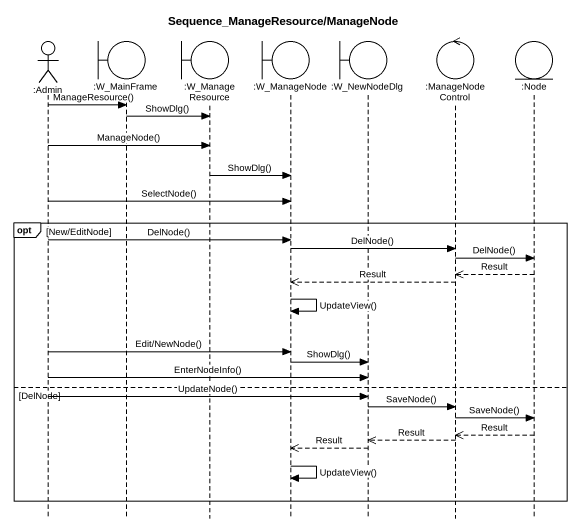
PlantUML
@startuml
title Sequence_ManageResource/ManageNode
hide footbox
actor ":Admin" as Admin
boundary ":W_MainFrame" as W_MainFrame
boundary ":W_ManageResource" as W_ManageResource
boundary ":W_ManageNode" as W_ManageNode
boundary ":W_NewNodeDlg" as W_NewNodeDlg
control ":ManageNodeControl" as ManageNodeControl
entity ":Node" as Node_

Admin -> W_MainFrame : ManageResource()
W_MainFrame -> W_ManageResource : ShowDlg()
Admin -> W_ManageResource : ManageNode()
W_ManageResource -> W_ManageNode : ShowDlg()
Admin -> W_ManageNode : SelectNode()
opt New/EditNode
  Admin -> W_ManageNode : DelNode()
  W_ManageNode -> ManageNodeControl : DelNode()
  ManageNodeControl -> Node_ : DelNode()
  Node_ -->> ManageNodeControl : Result
  ManageNodeControl -->> W_ManageNode : Result
  W_ManageNode -> W_ManageNode : UpdateView()
  Admin -> W_ManageNode : Edit/NewNode()
  W_ManageNode -> W_NewNodeDlg : ShowDlg()
  Admin -> W_NewNodeDlg : EnterNodeInfo()
else DelNode
  Admin -> W_NewNodeDlg : UpdateNode()
  W_NewNodeDlg -> ManageNodeControl : SaveNode()
  ManageNodeControl -> Node_ : SaveNode()
  Node_ -->> ManageNodeControl : Result
  ManageNodeControl -->> W_NewNodeDlg : Result
  W_NewNodeDlg -->> W_ManageNode : Result
  W_ManageNode -> W_ManageNode : UpdateView()
end
@enduml
